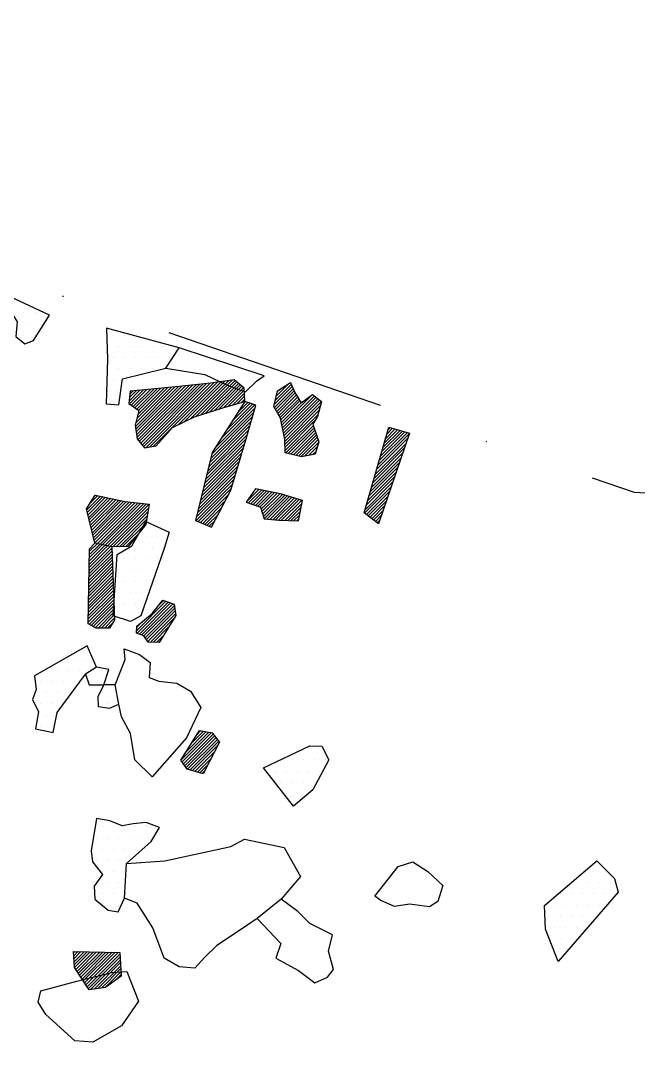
# Model space of a CAD drawing. Extents: x -901 to -489, y -1774 to -1406.
# Drawn here: x -768.5 to -699.4, y -1521.3 to -1406 of the extents above; entities that cross this region are included whole.
import ezdxf

# ---------------------------------------------------------------- set-up
doc = ezdxf.new("R2010")
doc.units = 0
doc.header["$LTSCALE"] = 25
doc.header["$MEASUREMENT"] = 0
doc.linetypes.add('STRICHPUNKTX2', pattern=[2, 1, -0.5, 0, -0.5])
doc.layers.get('0').update_dxf_attribs({"linetype": 'CONTINUOUS'})
for name, color, linetype in [('GRABUNGSGRENZE', 3, 'STRICHPUNKTX2'), ('KNOCHEN', 2, 'CONTINUOUS'), ('KNOCHENSCHRAFF', 2, 'CONTINUOUS'), ('STEINE', 4, 'CONTINUOUS'), ('STEINESCHRAFF', 4, 'CONTINUOUS')]:
    doc.layers.add(name, color=color, linetype=linetype)

# ---------------------------------------------------------------- blocks, each defined once
blk = doc.blocks.new('*X2')
at = {"color": 0}
for p, q in [((-755.65, -1451.44), (-751.23, -1447.02)), ((-755.61, -1451.76), (-750.83, -1446.98)), ((-755.6, -1451.04), (-751.62, -1447.06)), ((-755.57, -1452.07), (-750.44, -1446.94)), ((-755.53, -1452.38), (-750.05, -1446.9)), ((-755.48, -1452.69), (-749.65, -1446.86)), ((-755.38, -1452.94), (-749.26, -1446.82)), ((-755.22, -1453.14), (-748.86, -1446.78)), ((-755.07, -1453.34), (-748.47, -1446.74)), ((-754.91, -1453.53), (-748.08, -1446.7)), ((-754.75, -1453.73), (-747.68, -1446.66)), ((-754.5, -1453.83), (-747.29, -1446.62)), ((-754.07, -1453.75), (-746.88, -1446.56)), ((-753.63, -1453.66), (-746.47, -1446.51)), ((-750.88, -1451.27), (-746.06, -1446.45)), ((-750.2, -1450.94), (-745.65, -1446.39)), ((-749.52, -1450.62), (-745.24, -1446.34)), ((-748.89, -1450.34), (-744.83, -1446.28)), ((-748.36, -1450.17), (-744.52, -1446.33)), ((-747.84, -1450), (-744.33, -1446.49)), ((-747.32, -1449.83), (-744.13, -1446.65)), ((-746.8, -1449.66), (-743.94, -1446.8)), ((-746.27, -1449.49), (-743.75, -1446.96)), ((-740.13, -1449), (-738.11, -1446.99)), ((-740.02, -1448.54), (-738.22, -1446.74)), ((-739.91, -1448.08), (-738.53, -1446.7)), ((-756.36, -1448.62), (-755.14, -1447.4)), ((-756.31, -1448.92), (-754.75, -1447.36)), ((-756.31, -1448.22), (-755.53, -1447.43)), ((-756.27, -1447.82), (-755.91, -1447.46)), ((-756.11, -1449.07), (-754.36, -1447.33)), ((-755.9, -1449.22), (-753.98, -1447.3)), ((-755.7, -1449.37), (-753.59, -1447.26)), ((-755.49, -1449.52), (-753.19, -1447.22)), ((-755.48, -1450.57), (-752.01, -1447.1)), ((-755.37, -1450.1), (-752.41, -1447.14)), ((-755.29, -1449.67), (-752.8, -1447.18)), ((-745.76, -1449.33), (-743.55, -1447.12)), ((-745.26, -1449.19), (-743.48, -1447.4)), ((-744.76, -1449.04), (-743.45, -1447.73)), ((-744.27, -1448.9), (-743.43, -1448.06)), ((-740.1, -1449.33), (-738.01, -1447.24)), ((-739.97, -1449.56), (-737.91, -1447.49)), ((-739.84, -1449.78), (-737.8, -1447.73)), ((-739.81, -1447.62), (-739.47, -1447.28)), ((-739.71, -1450), (-737.66, -1447.95)), ((-739.58, -1450.23), (-737.52, -1448.16)), ((-739.26, -1451.32), (-735.83, -1447.89)), ((-739.2, -1451.61), (-735.63, -1448.04)), ((-739.14, -1451.91), (-735.42, -1448.19)), ((-746.69, -1453.8), (-742.25, -1449.36)), ((-746.06, -1452.81), (-742.27, -1449.02)), ((-745.42, -1451.82), (-742.53, -1448.93)), ((-744.79, -1450.84), (-742.8, -1448.84)), ((-744.16, -1449.85), (-743.06, -1448.76)), ((-743.77, -1448.76), (-743.41, -1448.39)), ((-743.53, -1448.87), (-743.33, -1448.67)), ((-739.46, -1450.45), (-737.38, -1448.38)), ((-739.37, -1450.72), (-737.25, -1448.59)), ((-739.32, -1451.02), (-737.02, -1448.72)), ((-739.09, -1452.2), (-735.22, -1448.34)), ((-739.03, -1452.5), (-735.02, -1448.49)), ((-738.97, -1452.8), (-734.83, -1448.65)), ((-738.94, -1453.12), (-734.96, -1449.14)), ((-747.22, -1455.03), (-742.54, -1450.35)), ((-747.1, -1454.56), (-742.4, -1449.86)), ((-738.93, -1453.46), (-735.09, -1449.62)), ((-738.92, -1453.8), (-735.22, -1450.11)), ((-747.45, -1455.97), (-742.83, -1451.35)), ((-747.33, -1455.5), (-742.68, -1450.85)), ((-738.9, -1454.14), (-735.57, -1450.8)), ((-738.83, -1454.42), (-735.74, -1451.33)), ((-738.54, -1454.49), (-735.65, -1451.6)), ((-727.49, -1452.28), (-726.87, -1451.65)), ((-727.35, -1451.78), (-727.14, -1451.57)), ((-747.8, -1457.38), (-743.26, -1452.84)), ((-747.68, -1456.91), (-743.11, -1452.34)), ((-747.56, -1456.44), (-742.97, -1451.84)), ((-738.26, -1454.56), (-735.56, -1451.86)), ((-737.98, -1454.63), (-735.48, -1452.13)), ((-737.69, -1454.7), (-735.39, -1452.39)), ((-737.41, -1454.77), (-735.3, -1452.66)), ((-728.66, -1456.27), (-725.19, -1452.8)), ((-728.51, -1455.77), (-725.01, -1452.27)), ((-728.37, -1455.27), (-725.22, -1452.13)), ((-728.22, -1454.77), (-725.49, -1452.05)), ((-728.08, -1454.27), (-725.77, -1451.97)), ((-727.93, -1453.78), (-726.04, -1451.89)), ((-727.79, -1453.28), (-726.32, -1451.81)), ((-727.64, -1452.78), (-726.59, -1451.73)), ((-748.03, -1458.32), (-743.55, -1453.84)), ((-747.91, -1457.85), (-743.41, -1453.34)), ((-737.13, -1454.84), (-735.21, -1452.92)), ((-736.72, -1454.79), (-735.13, -1453.2)), ((-736.28, -1454.7), (-735.28, -1453.7)), ((-728.95, -1457.27), (-725.56, -1453.88)), ((-728.8, -1456.77), (-725.37, -1453.34)), ((-748.26, -1459.26), (-743.85, -1454.85)), ((-748.14, -1458.79), (-743.7, -1454.35)), ((-735.84, -1454.61), (-735.43, -1454.2)), ((-729.24, -1458.27), (-725.92, -1454.95)), ((-729.09, -1457.77), (-725.74, -1454.41)), ((-748.49, -1460.2), (-744.15, -1455.85)), ((-748.38, -1459.73), (-744, -1455.35)), ((-729.53, -1459.26), (-726.29, -1456.02)), ((-729.38, -1458.76), (-726.1, -1455.48)), ((-748.84, -1461.6), (-744.59, -1457.36)), ((-748.72, -1461.13), (-744.44, -1456.85)), ((-748.61, -1460.67), (-744.3, -1456.35)), ((-729.82, -1460.26), (-726.65, -1457.09)), ((-729.67, -1459.76), (-726.47, -1456.56)), ((-748.87, -1461.98), (-744.74, -1457.86)), ((-748.62, -1462.09), (-744.89, -1458.36)), ((-743.26, -1459.92), (-741.85, -1458.5)), ((-743, -1460.01), (-741.56, -1458.56)), ((-742.39, -1458.69), (-742.15, -1458.44)), ((-730.01, -1461.16), (-727.01, -1458.16)), ((-729.96, -1460.76), (-726.83, -1457.63)), ((-748.37, -1462.2), (-745.17, -1459)), ((-748.12, -1462.3), (-745.57, -1459.75)), ((-742.74, -1460.1), (-741.26, -1458.62)), ((-742.47, -1460.19), (-740.97, -1458.68)), ((-742.21, -1460.28), (-740.67, -1458.74)), ((-741.95, -1460.37), (-740.38, -1458.8)), ((-741.68, -1460.46), (-740.08, -1458.85)), ((-741.57, -1460.7), (-739.79, -1458.91)), ((-741.49, -1460.97), (-739.49, -1458.97)), ((-741.4, -1461.24), (-739.21, -1459.05)), ((-741.32, -1461.51), (-738.94, -1459.13)), ((-741.24, -1461.78), (-738.67, -1459.22)), ((-740.93, -1461.82), (-738.4, -1459.3)), ((-740.6, -1461.85), (-738.13, -1459.38)), ((-740.28, -1461.88), (-737.87, -1459.47)), ((-739.96, -1461.91), (-737.6, -1459.55)), ((-739.63, -1461.94), (-737.33, -1459.64)), ((-739.29, -1461.95), (-737.06, -1459.72)), ((-729.81, -1461.31), (-727.2, -1458.7)), ((-729.61, -1461.46), (-727.38, -1459.24)), ((-747.88, -1462.41), (-745.97, -1460.5)), ((-738.94, -1461.96), (-737.01, -1460.02)), ((-738.6, -1461.97), (-737.1, -1460.47)), ((-729.41, -1461.62), (-727.56, -1459.77)), ((-729.2, -1461.77), (-727.74, -1460.31)), ((-729, -1461.92), (-727.93, -1460.84)), ((-747.63, -1462.51), (-746.36, -1461.25)), ((-747.38, -1462.62), (-746.76, -1462)), ((-738.25, -1461.98), (-737.19, -1460.91)), ((-737.91, -1461.98), (-737.28, -1461.36)), ((-737.56, -1461.99), (-737.37, -1461.8)), ((-728.8, -1462.07), (-728.11, -1461.38)), ((-728.6, -1462.22), (-728.29, -1461.92)), ((-755.52, -1474.3), (-752.23, -1471.01)), ((-755.46, -1474.59), (-751.97, -1471.1)), ((-755.2, -1474.68), (-751.71, -1471.2)), ((-753.06, -1471.48), (-752.5, -1470.92)), ((-754.94, -1474.78), (-751.45, -1471.29)), ((-754.7, -1474.89), (-751.29, -1471.48)), ((-754.55, -1475.1), (-751.24, -1471.78)), ((-754.41, -1475.3), (-751.19, -1472.09)), ((-754.26, -1475.51), (-751.14, -1472.39)), ((-755.5, -1473.92), (-754.81, -1473.23)), ((-753.98, -1475.58), (-751.27, -1472.87)), ((-753.64, -1475.6), (-751.86, -1473.81)), ((-753.3, -1475.61), (-752.45, -1474.76)), ((-750.57, -1488.79), (-747.43, -1485.64)), ((-750.42, -1488.99), (-747.12, -1485.7)), ((-750.28, -1489.2), (-746.94, -1485.87)), ((-750.13, -1489.41), (-746.79, -1486.07)), ((-750.02, -1487.89), (-747.73, -1485.59)), ((-749.42, -1486.93), (-748.03, -1485.54)), ((-748.82, -1485.98), (-748.33, -1485.48)), ((-749.98, -1489.62), (-746.64, -1486.27)), ((-749.82, -1489.8), (-746.48, -1486.47)), ((-749.54, -1489.88), (-746.33, -1486.67)), ((-749.27, -1489.96), (-746.42, -1487.12)), ((-748.99, -1490.04), (-746.81, -1487.86)), ((-748.71, -1490.12), (-747.19, -1488.59)), ((-748.44, -1490.19), (-747.57, -1489.33)), ((-748.16, -1490.27), (-747.96, -1490.07)), ((-762.57, -1510.34), (-762.43, -1510.2)), ((-762.55, -1510.67), (-762.08, -1510.2)), ((-762.53, -1511.01), (-761.74, -1510.21)), ((-762.51, -1511.34), (-761.39, -1510.22)), ((-762.49, -1511.67), (-761.04, -1510.22)), ((-762.46, -1512), (-760.7, -1510.23)), ((-762.32, -1512.21), (-760.35, -1510.23)), ((-762.18, -1512.42), (-760, -1510.24)), ((-762.04, -1512.64), (-759.65, -1510.25)), ((-761.9, -1512.85), (-759.31, -1510.25)), ((-761.76, -1513.07), (-758.96, -1510.26)), ((-761.62, -1513.28), (-758.61, -1510.27)), ((-761.48, -1513.49), (-758.27, -1510.27)), ((-761.34, -1513.71), (-757.92, -1510.28)), ((-761.2, -1513.92), (-757.57, -1510.29)), ((-761.06, -1514.13), (-757.37, -1510.44)), ((-760.93, -1514.35), (-757.35, -1510.78)), ((-760.67, -1514.45), (-757.33, -1511.11)), ((-760.26, -1514.39), (-757.31, -1511.44)), ((-759.85, -1514.33), (-757.29, -1511.78)), ((-759.44, -1514.28), (-757.27, -1512.11)), ((-759.03, -1514.22), (-757.25, -1512.44)), ((-757.83, -1513.37), (-757.24, -1512.78))]:
    blk.add_line(p, q, dxfattribs=at)
blk = doc.blocks.new('*X3')
at = {"color": 0}
for p, q in [((-761.08, -1460.77), (-759.56, -1459.24)), ((-761.02, -1461.05), (-759.27, -1459.3)), ((-760.95, -1461.34), (-758.98, -1459.37)), ((-760.88, -1461.62), (-758.69, -1459.43)), ((-760.81, -1461.91), (-758.4, -1459.49)), ((-760.76, -1460.08), (-759.85, -1459.18)), ((-760.74, -1462.19), (-758.1, -1459.55)), ((-760.68, -1462.48), (-757.81, -1459.62)), ((-760.61, -1462.76), (-757.52, -1459.68)), ((-760.54, -1463.05), (-757.23, -1459.74)), ((-760.15, -1459.13), (-760.14, -1459.12)), ((-760.47, -1463.34), (-756.94, -1459.8)), ((-760.4, -1463.62), (-756.63, -1459.85)), ((-760.34, -1463.91), (-756.31, -1459.88)), ((-760.27, -1464.19), (-756, -1459.92)), ((-760.2, -1464.48), (-755.68, -1459.96)), ((-759.94, -1464.57), (-755.36, -1459.99)), ((-759.65, -1464.64), (-755.04, -1460.03)), ((-759.36, -1464.7), (-754.72, -1460.06)), ((-759.07, -1464.76), (-754.41, -1460.1)), ((-758.78, -1464.82), (-754.14, -1460.18)), ((-758.49, -1464.89), (-754.2, -1460.6)), ((-758.17, -1464.92), (-754.27, -1461.02)), ((-757.8, -1464.91), (-754.33, -1461.44)), ((-757.44, -1464.9), (-754.4, -1461.86)), ((-757.08, -1464.89), (-754.46, -1462.27)), ((-756.71, -1464.88), (-755.45, -1463.62)), ((-760.85, -1467.96), (-758.29, -1465.39)), ((-760.84, -1467.24), (-758.49, -1464.89)), ((-760.84, -1467.6), (-758.3, -1465.05)), ((-760.83, -1466.88), (-758.78, -1464.82)), ((-760.82, -1466.16), (-759.36, -1464.7)), ((-760.82, -1466.52), (-759.07, -1464.76)), ((-760.81, -1465.44), (-759.94, -1464.57)), ((-760.81, -1465.8), (-759.65, -1464.64)), ((-760.87, -1469.03), (-758.25, -1466.41)), ((-760.86, -1468.67), (-758.26, -1466.07)), ((-760.85, -1468.31), (-758.27, -1465.73)), ((-760.89, -1470.47), (-758.19, -1467.77)), ((-760.88, -1469.75), (-758.22, -1467.09)), ((-760.88, -1470.11), (-758.21, -1467.43)), ((-760.87, -1469.39), (-758.23, -1466.75)), ((-760.91, -1471.55), (-758.15, -1468.8)), ((-760.9, -1470.83), (-758.18, -1468.11)), ((-760.9, -1471.19), (-758.17, -1468.46)), ((-760.93, -1472.63), (-758.11, -1469.82)), ((-760.92, -1471.91), (-758.14, -1469.14)), ((-760.92, -1472.27), (-758.13, -1469.48)), ((-760.94, -1473.35), (-758.09, -1470.5)), ((-760.93, -1472.99), (-758.1, -1470.16)), ((-760.83, -1473.6), (-758.07, -1470.84)), ((-760.6, -1473.72), (-758.06, -1471.18)), ((-760.36, -1473.83), (-758.05, -1471.52)), ((-760.13, -1473.95), (-758.03, -1471.86)), ((-759.82, -1474), (-758.02, -1472.2)), ((-759.47, -1474), (-758.01, -1472.54)), ((-759.11, -1474), (-758, -1472.88)), ((-758.76, -1474), (-758.21, -1473.45))]:
    blk.add_line(p, q, dxfattribs=at)
blk = doc.blocks.new('*X6')
at = {"color": 0}
for p, q in [((-768.125, -1438.75), (-768.125, -1438.75)), ((-766.875, -1438.75), (-766.875, -1438.75)), ((-767.5, -1440), (-767.5, -1440)), ((-766.25, -1440), (-766.25, -1440)), ((-768.125, -1441.25), (-768.125, -1441.25)), ((-766.875, -1441.25), (-766.875, -1441.25)), ((-758.125, -1441.25), (-758.125, -1441.25)), ((-756.875, -1441.25), (-756.875, -1441.25)), ((-758.75, -1442.5), (-758.75, -1442.5)), ((-757.5, -1442.5), (-757.5, -1442.5)), ((-756.25, -1442.5), (-756.25, -1442.5)), ((-755, -1442.5), (-755, -1442.5)), ((-753.75, -1442.5), (-753.75, -1442.5)), ((-752.5, -1442.5), (-752.5, -1442.5)), ((-758.125, -1443.75), (-758.125, -1443.75)), ((-756.875, -1443.75), (-756.875, -1443.75)), ((-755.625, -1443.75), (-755.625, -1443.75)), ((-754.375, -1443.75), (-754.375, -1443.75)), ((-753.125, -1443.75), (-753.125, -1443.75)), ((-751.875, -1443.75), (-751.875, -1443.75)), ((-758.75, -1445), (-758.75, -1445)), ((-757.5, -1445), (-757.5, -1445)), ((-756.25, -1445), (-756.25, -1445)), ((-755, -1445), (-755, -1445)), ((-753.75, -1445), (-753.75, -1445)), ((-758.125, -1446.25), (-758.125, -1446.25)), ((-758.75, -1447.5), (-758.75, -1447.5)), ((-757.5, -1447.5), (-757.5, -1447.5)), ((-758.125, -1448.75), (-758.125, -1448.75)), ((-753.75, -1462.5), (-753.75, -1462.5)), ((-754.375, -1463.75), (-754.375, -1463.75)), ((-753.125, -1463.75), (-753.125, -1463.75)), ((-756.25, -1465), (-756.25, -1465)), ((-755, -1465), (-755, -1465)), ((-753.75, -1465), (-753.75, -1465)), ((-752.5, -1465), (-752.5, -1465)), ((-756.875, -1466.25), (-756.875, -1466.25)), ((-755.625, -1466.25), (-755.625, -1466.25)), ((-754.375, -1466.25), (-754.375, -1466.25)), ((-753.125, -1466.25), (-753.125, -1466.25)), ((-757.5, -1467.5), (-757.5, -1467.5)), ((-756.25, -1467.5), (-756.25, -1467.5)), ((-755, -1467.5), (-755, -1467.5)), ((-753.75, -1467.5), (-753.75, -1467.5)), ((-756.875, -1468.75), (-756.875, -1468.75)), ((-755.625, -1468.75), (-755.625, -1468.75)), ((-754.375, -1468.75), (-754.375, -1468.75)), ((-757.5, -1470), (-757.5, -1470)), ((-756.25, -1470), (-756.25, -1470)), ((-755, -1470), (-755, -1470)), ((-756.875, -1471.25), (-756.875, -1471.25)), ((-755.625, -1471.25), (-755.625, -1471.25)), ((-757.5, -1472.5), (-757.5, -1472.5)), ((-756.25, -1472.5), (-756.25, -1472.5)), ((-755, -1472.5), (-755, -1472.5)), ((-762.5, -1477.5), (-762.5, -1477.5)), ((-761.25, -1477.5), (-761.25, -1477.5)), ((-765.625, -1478.75), (-765.625, -1478.75)), ((-764.375, -1478.75), (-764.375, -1478.75)), ((-763.125, -1478.75), (-763.125, -1478.75)), ((-761.875, -1478.75), (-761.875, -1478.75)), ((-760.625, -1478.75), (-760.625, -1478.75)), ((-759.375, -1478.75), (-759.375, -1478.75)), ((-766.25, -1480), (-766.25, -1480)), ((-765, -1480), (-765, -1480)), ((-763.75, -1480), (-763.75, -1480)), ((-762.5, -1480), (-762.5, -1480)), ((-760, -1480), (-760, -1480)), ((-766.875, -1481.25), (-766.875, -1481.25)), ((-765.625, -1481.25), (-765.625, -1481.25)), ((-764.375, -1481.25), (-764.375, -1481.25)), ((-763.125, -1481.25), (-763.125, -1481.25)), ((-759.375, -1481.25), (-759.375, -1481.25)), ((-758.125, -1481.25), (-758.125, -1481.25)), ((-766.25, -1482.5), (-766.25, -1482.5)), ((-765, -1482.5), (-765, -1482.5)), ((-763.75, -1482.5), (-763.75, -1482.5)), ((-758.75, -1482.5), (-758.75, -1482.5)), ((-765.625, -1483.75), (-765.625, -1483.75)), ((-766.25, -1485), (-766.25, -1485)), ((-765, -1485), (-765, -1485)), ((-736.25, -1487.5), (-736.25, -1487.5)), ((-735, -1487.5), (-735, -1487.5)), ((-739.375, -1488.75), (-739.375, -1488.75)), ((-738.125, -1488.75), (-738.125, -1488.75)), ((-736.875, -1488.75), (-736.875, -1488.75)), ((-735.625, -1488.75), (-735.625, -1488.75)), ((-734.375, -1488.75), (-734.375, -1488.75)), ((-740, -1490), (-740, -1490)), ((-738.75, -1490), (-738.75, -1490)), ((-737.5, -1490), (-737.5, -1490)), ((-736.25, -1490), (-736.25, -1490)), ((-735, -1490), (-735, -1490)), ((-739.375, -1491.25), (-739.375, -1491.25)), ((-738.125, -1491.25), (-738.125, -1491.25)), ((-736.875, -1491.25), (-736.875, -1491.25)), ((-735.625, -1491.25), (-735.625, -1491.25)), ((-738.75, -1492.5), (-738.75, -1492.5)), ((-737.5, -1492.5), (-737.5, -1492.5)), ((-736.25, -1492.5), (-736.25, -1492.5)), ((-738.125, -1493.75), (-738.125, -1493.75)), ((-759.375, -1496.25), (-759.375, -1496.25)), ((-758.125, -1496.25), (-758.125, -1496.25)), ((-756.875, -1496.25), (-756.875, -1496.25)), ((-755.625, -1496.25), (-755.625, -1496.25)), ((-754.375, -1496.25), (-754.375, -1496.25)), ((-760, -1497.5), (-760, -1497.5)), ((-758.75, -1497.5), (-758.75, -1497.5)), ((-757.5, -1497.5), (-757.5, -1497.5)), ((-756.25, -1497.5), (-756.25, -1497.5)), ((-755, -1497.5), (-755, -1497.5)), ((-753.75, -1497.5), (-753.75, -1497.5)), ((-759.375, -1498.75), (-759.375, -1498.75)), ((-758.125, -1498.75), (-758.125, -1498.75)), ((-756.875, -1498.75), (-756.875, -1498.75)), ((-755.625, -1498.75), (-755.625, -1498.75)), ((-760, -1500), (-760, -1500)), ((-758.75, -1500), (-758.75, -1500)), ((-757.5, -1500), (-757.5, -1500)), ((-756.25, -1500), (-756.25, -1500)), ((-759.375, -1501.25), (-759.375, -1501.25)), ((-758.125, -1501.25), (-758.125, -1501.25)), ((-756.875, -1501.25), (-756.875, -1501.25)), ((-704.375, -1501.25), (-704.375, -1501.25)), ((-703.125, -1501.25), (-703.125, -1501.25)), ((-758.75, -1502.5), (-758.75, -1502.5)), ((-757.5, -1502.5), (-757.5, -1502.5)), ((-706.25, -1502.5), (-706.25, -1502.5)), ((-705, -1502.5), (-705, -1502.5)), ((-703.75, -1502.5), (-703.75, -1502.5)), ((-702.5, -1502.5), (-702.5, -1502.5)), ((-759.375, -1503.75), (-759.375, -1503.75)), ((-758.125, -1503.75), (-758.125, -1503.75)), ((-756.875, -1503.75), (-756.875, -1503.75)), ((-708.125, -1503.75), (-708.125, -1503.75)), ((-706.875, -1503.75), (-706.875, -1503.75)), ((-705.625, -1503.75), (-705.625, -1503.75)), ((-704.375, -1503.75), (-704.375, -1503.75)), ((-703.125, -1503.75), (-703.125, -1503.75)), ((-701.875, -1503.75), (-701.875, -1503.75)), ((-758.75, -1505), (-758.75, -1505)), ((-757.5, -1505), (-757.5, -1505)), ((-708.75, -1505), (-708.75, -1505)), ((-707.5, -1505), (-707.5, -1505)), ((-706.25, -1505), (-706.25, -1505)), ((-705, -1505), (-705, -1505)), ((-703.75, -1505), (-703.75, -1505)), ((-709.375, -1506.25), (-709.375, -1506.25)), ((-708.125, -1506.25), (-708.125, -1506.25)), ((-706.875, -1506.25), (-706.875, -1506.25)), ((-705.625, -1506.25), (-705.625, -1506.25)), ((-704.375, -1506.25), (-704.375, -1506.25)), ((-708.75, -1507.5), (-708.75, -1507.5)), ((-707.5, -1507.5), (-707.5, -1507.5)), ((-706.25, -1507.5), (-706.25, -1507.5)), ((-708.125, -1508.75), (-708.125, -1508.75)), ((-706.875, -1508.75), (-706.875, -1508.75)), ((-708.75, -1510), (-708.75, -1510)), ((-707.5, -1510), (-707.5, -1510))]:
    blk.add_line(p, q, dxfattribs=at)

msp = doc.modelspace()

# ---------------------------------------------------------------- linework, layer by layer
at = {"layer": 'GRABUNGSGRENZE', "flags": 128}
msp.add_lwpolyline([(-679.8, -1460.01), (-699.8, -1458.84), (-833.14, -1413.13), (-862.61, -1407.1), (-876.22, -1406.04), (-882.59, -1408.96), (-896.47, -1480.59), (-898.83, -1550.98), (-897.39, -1599.71), (-900.57, -1627.7), (-900.61, -1640.44), (-898.85, -1660.37), (-896.2, -1701.75), (-894.66, -1749.16)], dxfattribs=at)
at = {"layer": 'KNOCHEN'}
for points in [[(-744.61, -1446.25), (-747.26, -1446.61), (-750.78, -1446.97), (-753.84, -1447.28), (-756.23, -1447.49), (-756.39, -1448.87), (-755.26, -1449.68), (-755.67, -1451.31), (-755.46, -1452.84), (-754.65, -1453.86), (-753.32, -1453.6), (-751.49, -1451.56), (-749.04, -1450.39), (-745.88, -1449.36), (-743.39, -1448.65), (-743.49, -1447.17), (-744.61, -1446.25)], [(-738.9, -1454.4), (-738.95, -1452.92), (-739.41, -1450.53), (-740.18, -1449.2), (-739.77, -1447.47), (-738.29, -1446.55), (-737.83, -1447.67), (-737.12, -1448.79), (-735.85, -1447.87), (-734.82, -1448.64), (-735.28, -1450.32), (-735.79, -1451.19), (-735.13, -1453.17), (-735.53, -1454.55), (-737.06, -1454.86), (-738.9, -1454.4)], [(-743.39, -1448.65), (-747.05, -1454.36), (-748.93, -1461.96), (-747.14, -1462.72), (-744.96, -1458.59), (-743.18, -1452.57), (-742.16, -1449.05), (-743.39, -1448.65)], [(-730.07, -1461.12), (-727.28, -1451.53), (-724.98, -1452.19), (-728.44, -1462.34), (-730.07, -1461.12)], [(-736.95, -1459.75), (-739.4, -1458.99), (-742.2, -1458.43), (-742.2, -1458.43), (-743.27, -1459.91), (-743.27, -1459.91), (-741.64, -1460.47), (-741.23, -1461.8), (-739.6, -1461.95), (-737.41, -1462), (-736.95, -1459.75)], [(-760.94, -1473.54), (-760.8, -1465.13), (-760.19, -1464.52), (-761.11, -1460.65), (-760.15, -1459.12), (-756.83, -1459.83), (-754.13, -1460.13), (-754.48, -1462.42), (-756.47, -1464.87), (-758.3, -1464.93), (-760.19, -1464.52)], [(-758.3, -1464.93), (-757.99, -1473.08), (-758.55, -1474), (-760.03, -1474), (-760.94, -1473.54)], [(-755.49, -1473.79), (-753.76, -1472.36), (-752.59, -1470.88), (-751.31, -1471.34), (-751.11, -1472.61), (-752.99, -1475.62), (-754.21, -1475.57), (-754.72, -1474.86), (-755.54, -1474.56), (-755.49, -1473.79)], [(-750.58, -1488.77), (-748.49, -1485.46), (-747.06, -1485.71), (-746.25, -1486.78), (-748.08, -1490.3), (-749.86, -1489.79), (-750.58, -1488.77)], [(-762.58, -1510.19), (-757.38, -1510.29), (-757.23, -1512.94), (-759.01, -1514.22), (-760.84, -1514.47), (-762.48, -1511.98), (-762.58, -1510.19)]]:
    msp.add_lwpolyline(points, dxfattribs=at)
at = {"layer": 'STEINE'}
for points in [[(-769.75, -1436.91), (-770.21, -1437.57), (-768.88, -1439.76), (-769.04, -1441.39), (-768.02, -1442.2), (-767.05, -1441.85), (-765.27, -1438.99), (-769.75, -1436.91)], [(-758.89, -1440.46), (-758.79, -1443.93), (-758.93, -1448.92), (-757.51, -1449.02), (-757.1, -1446.12), (-752.26, -1444.94), (-750.74, -1442.64), (-758.89, -1440.46)], [(-752.26, -1444.94), (-747.88, -1445.65), (-745.38, -1446.82), (-743.34, -1447.58), (-742.12, -1446.4), (-741.25, -1445.79), (-750.74, -1442.64)], [(-758.14, -1472.62), (-757.69, -1465.79), (-756.06, -1464.82), (-754.48, -1462.07), (-751.88, -1463.29), (-752.44, -1465.12), (-755.03, -1472.62), (-756.2, -1473.28), (-758.14, -1472.62)], [(-760.02, -1478.38), (-761.04, -1475.99), (-766.95, -1479.36), (-766.75, -1480.89), (-767.15, -1482.01), (-766.49, -1483.39), (-766.84, -1485.27), (-766.84, -1485.27), (-764.85, -1485.68), (-764.4, -1483.44), (-761.24, -1479.15)], [(-756.81, -1477.51), (-756.91, -1476.34), (-755.18, -1476.95), (-754.01, -1477.87), (-754.11, -1479.55), (-753.03, -1479.96), (-751, -1480.16), (-749.47, -1481.07), (-748.34, -1482.91), (-749.92, -1486.27), (-753.79, -1490.66), (-755.73, -1488.73), (-756.19, -1485.82), (-757.21, -1483.94), (-757.52, -1482.51), (-757.93, -1480.37), (-756.81, -1477.51)], [(-759.2, -1480.37), (-758.64, -1478.64), (-760.02, -1478.38), (-761.24, -1479.15), (-760.83, -1480.37), (-759.2, -1480.37)], [(-757.93, -1480.37), (-759.2, -1480.37), (-759.86, -1481.65), (-759.81, -1482.77), (-758.54, -1482.97), (-757.52, -1482.51)], [(-741.3, -1489.63), (-736.15, -1487.17), (-734.78, -1487.22), (-734.01, -1488.75), (-735.79, -1492.12), (-737.98, -1493.95), (-741.3, -1489.63)], [(-756.63, -1500.35), (-753.88, -1497.9), (-752.96, -1496.32), (-754.44, -1495.76), (-755.92, -1495.91), (-757.14, -1496.12), (-758.52, -1495.56), (-760, -1495.31), (-760.61, -1498.93), (-760.45, -1500.15), (-759.33, -1501.58), (-760.25, -1502.9), (-760.19, -1504.33), (-758.71, -1505.55), (-757.59, -1505.75), (-756.88, -1504.22), (-756.63, -1500.35)], [(-756.63, -1500.35), (-752.35, -1500.04), (-744.96, -1498.45), (-743.43, -1497.63), (-739, -1498.54), (-737.16, -1501.8), (-739.34, -1504.35), (-742.04, -1506.5), (-744.13, -1507.93), (-746.53, -1509.51), (-747.9, -1510.84), (-749.02, -1512.06), (-750.75, -1511.91), (-752.44, -1510.95), (-753.72, -1507.53), (-755.45, -1504.78), (-756.88, -1504.22)], [(-709.88, -1505.03), (-704.03, -1500.03), (-702.04, -1502.02), (-701.63, -1503.54), (-708.35, -1511.3), (-709.78, -1507.68), (-709.88, -1505.03)], [(-728.85, -1503.99), (-726.25, -1500.67), (-724.62, -1500.16), (-722.94, -1501.23), (-721.25, -1502.8), (-721.81, -1504.59), (-722.73, -1505.2), (-724.97, -1504.9), (-726.65, -1505.16), (-728.18, -1504.49), (-728.85, -1503.99)], [(-742.04, -1506.5), (-739.39, -1509.3), (-739.95, -1510.93), (-737.4, -1512.3), (-735.56, -1513.68), (-734.14, -1513.06), (-733.47, -1512.2), (-734.04, -1510.16), (-733.58, -1508.32), (-736.13, -1507.05), (-737.46, -1505.73), (-739.34, -1504.35)], [(-766.25, -1514.58), (-762.22, -1513.51), (-758.3, -1512.53), (-756.61, -1512.43), (-755.29, -1515.74), (-757.22, -1518.5), (-760.43, -1520.33), (-762.42, -1520.18), (-765.68, -1517.23), (-766.55, -1515.86), (-766.25, -1514.58)]]:
    msp.add_lwpolyline(points, dxfattribs=at)

# ---------------------------------------------------------------- block references
at = {"layer": 'KNOCHENSCHRAFF'}
for name in ['*X2', '*X3']:
    msp.add_blockref(name, (0, 0), dxfattribs=at)
at = {"layer": 'STEINESCHRAFF'}
msp.add_blockref('*X6', (0, 0), dxfattribs=at)

doc.saveas('drawing.dxf')
